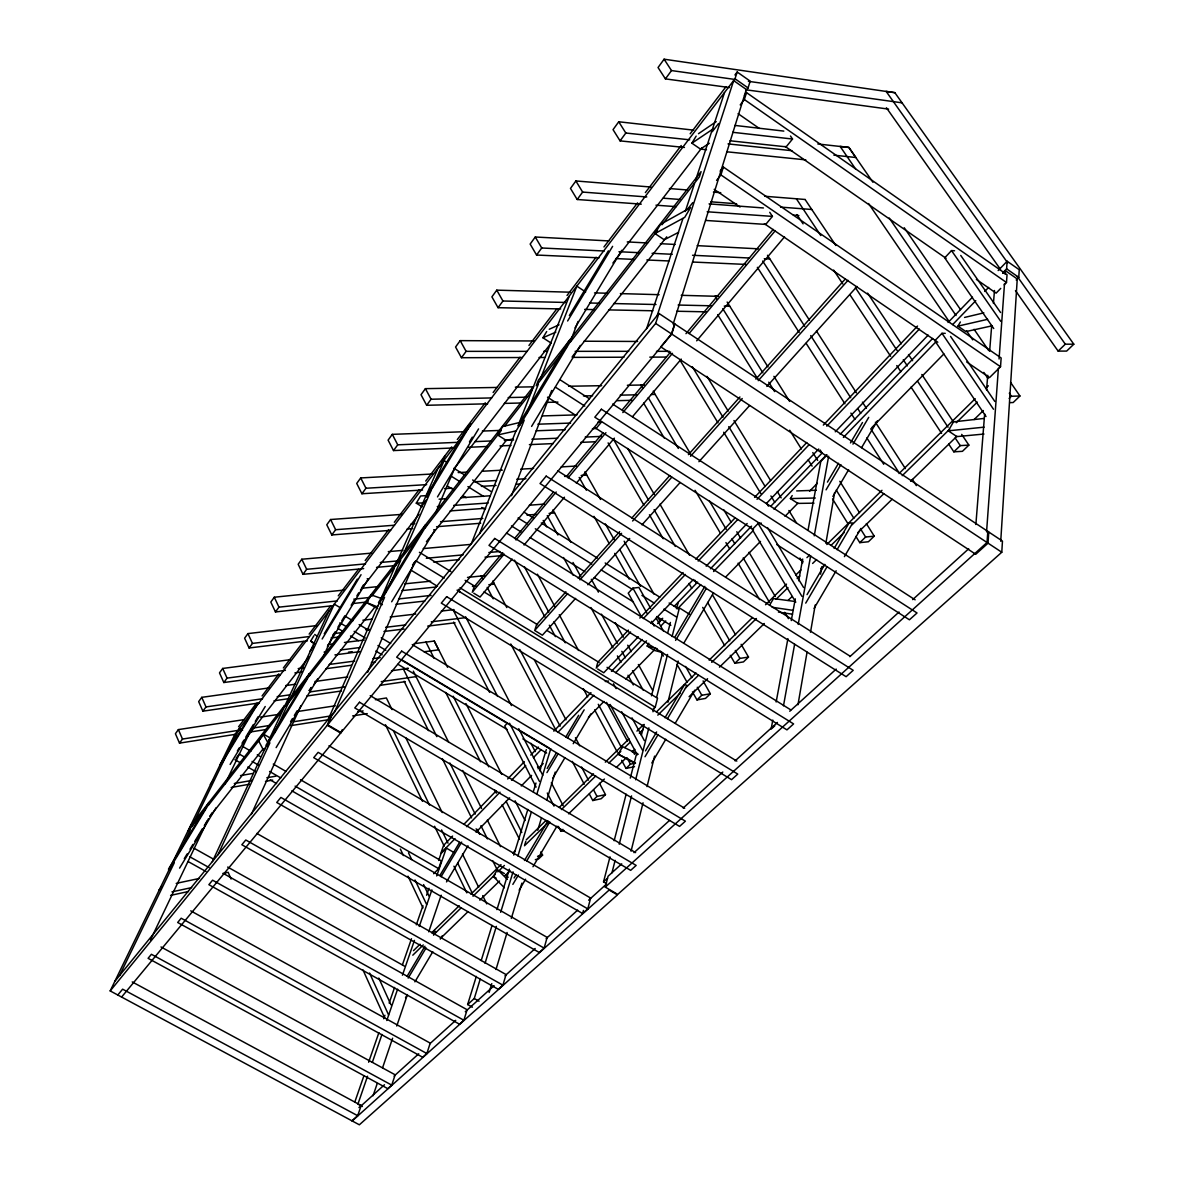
<?xml version="1.0" encoding="UTF-8"?>
<svg xmlns="http://www.w3.org/2000/svg" width="1184" height="1184" viewBox="0 0 1184 1184"><rect width="100%" height="100%" fill="white"/><g stroke="black" fill="none" stroke-linecap="round" stroke-linejoin="round"><path stroke-width="1.5" d="M1000.732 541.266L1017.248 278.95L1005.453 270.707L1002.892 273.356M621.718 863.846L608.058 876.249L605.276 887.112L617.737 894.394L1001.782 552.247L1002.463 541.103L658.881 313.42L332.142 714.485L327.657 724.8L341.022 732.615L671.728 334.051L674.85 324.002M1016.198 280.001L1018.773 277.367L1019.246 269.715L1007.14 261.235L998.156 270.559M988.788 532.104L988.004 543.204L975.734 554.275L660.776 346.868L671.491 333.962L674.614 323.913M966.706 361.978L989.528 377.578L1000.524 366.729L1001.146 357.953L723.365 167.048L720.124 171.162M1004.18 284.87L1006.489 282.502L1007.036 274.732L746.497 92.604L744.44 95.268M986.568 531.882L998.408 368.194M999.074 358.989L1004.52 283.583M1005.186 274.392L1005.453 270.707M987.826 531.394L987.027 542.494L605.276 887.112M1002.744 272.823L1006.607 268.842L1007.14 261.235M975.868 524.497L984.659 413.956M986.553 390.01L987.737 375.269M989.632 351.308L991.689 325.526M993.435 303.415L994.471 290.509M797.972 704.761L807.059 652.147M810.507 632.197L815.214 604.98M820.542 574.136L821.8 566.884M825.87 543.293L834.646 492.5M783.482 705.812L794.612 644.318M798.208 624.427L810.655 555.696M814.252 535.804L828.652 456.225M772.797 720.079L771.124 729.122L774.78 725.807M776.156 701.979L787.908 638.664M791.267 620.579L795.293 598.867M798.652 580.782L802.678 559.07M808.05 530.121L820.808 461.39L826.876 455.115M631.057 851.207L643.045 802.767M647.041 786.62L654.589 756.117M667.909 702.275L678.121 661.012M611.95 872.874L615.132 860.339M619.232 844.236L631.546 795.9M635.645 779.782L648.862 727.864M652.961 711.762L653.879 708.18M656.602 697.435L667.539 654.471M672.098 636.563L679.394 607.925L689.665 614.363M652.754 709.704L655.24 707.248L657.534 698.264L607.066 667.332M676.449 608.709L678.358 602.049L697.628 582.069M606.534 883.619L603.544 881.873L609.997 856.831M614.156 840.729L626.144 794.212M630.288 778.11L636.74 753.054M641.358 735.175L644.126 724.43M651.496 695.807L662.566 652.872M667.643 633.188L670.41 622.458M587.797 908.883L318.141 752.328L313.73 757.671L582.617 913.53L587.797 908.883L590.638 898.064L329.004 745.742M582.617 913.53L583.446 910.437M544.152 948.118L280.904 797.439L276.745 802.471L539.268 952.498L544.152 948.118L547.141 937.373L291.841 790.838M502.904 985.177L245.784 839.989L241.847 844.74L498.286 989.336L502.904 985.177L506.042 974.55L256.824 833.432M596.558 666.607L597.861 662.182L628.393 630.08M489.125 992.444L491.774 983.623M495.992 969.518L507.092 932.504M511.325 918.399L521.907 883.146M537.758 830.25L541.458 817.907M546.742 800.28L555.207 772.072M524.912 844.31L525.814 841.321M472.401 1007.199L467.636 1004.535L474.266 998.526L480.186 979.168M485.04 963.332L496.362 926.376M500.669 912.287L513.057 871.824M517.911 855.988L531.379 811.987M536.781 794.39L550.782 748.643M467.636 1004.535L476.323 976.4M481.207 960.579L492.056 925.429M496.94 909.608L509.401 869.174M513.752 855.114L527.857 809.412M533.274 791.83L535.982 783.038M539.786 770.74L546.298 749.65M463.876 1020.268L212.587 880.186L208.872 884.685L459.496 1024.204L463.876 1020.268L467.118 1009.745L223.702 873.659M716.572 180.412L720.923 174.921L723.365 167.048M740.207 104.888L744.351 99.545L746.497 92.604M745.831 90.842L748.081 87.927L750.182 81.134L737.188 72.032L734.938 74.962M673.163 324.135L746.334 89.466L733.666 80.616L657.164 315.669M426.862 1053.538L181.182 918.222L177.674 922.484L422.718 1057.268L426.862 1053.538L430.206 1043.119L190.742 910.851M327.657 724.8L655.64 323.41L658.881 313.42M441.736 463.21L734.998 78.766L737.188 72.032M646.612 328.619L682.961 218.492M685.27 211.492L694.505 183.535M695.659 180.027L724.504 92.618M391.726 1085.121L151.419 954.289L148.089 958.33L387.79 1088.658L391.726 1085.121L395.16 1074.806L160.994 946.963M535.138 629L536.604 624.649L565.922 591.822M373.064 1095.762L377.208 1083.552M382.55 1067.864L392.614 1038.205M396.758 1025.995L407.414 994.604L405.505 997.712M428.741 931.823L441.173 895.193M352.077 1120.76L357.686 1115.713L361.194 1105.516L132.238 981.921M433.684 873.718L438.642 868.642L441.321 860.872L300.499 779.753M367.543 1076.226L357.923 1104.095L362.378 1106.507M372.353 1062.3L381.973 1034.431M386.783 1020.504L397.617 989.158M402.427 975.216L414.444 940.392M419.254 926.465L431.894 889.894M436.704 875.953L446.324 848.084L453.872 852.45M354.741 1102.215L363.799 1076.123M368.624 1062.211L378.895 1032.655M383.72 1018.743L384.933 1015.265M389.151 1003.085L394.583 987.426M402.427 964.827L411.484 938.734M416.309 924.822L422.954 905.686M426.58 895.252L428.993 888.296M438.642 860.472L441.07 853.516L446.324 848.084M472.742 590.801L474.384 586.509L502.726 552.647M511.518 495.696L551.7 390.483M570.792 340.474L578.044 321.5M479.653 533.54L524.201 420.172M526.91 413.29L538.38 384.09M540.407 378.939L576.845 286.173L585.651 291.974M471.291 543.811L515.898 431.05M519.288 422.51L569.297 296.074M367.647 672.305L414.578 562.222M435.52 513.116L455.011 467.384M121.597 997.046L340.652 733.059L342.28 729.655M384.548 597.343L334.539 712.161L327.761 720.479L377.992 605.631M389.699 585.518L400.725 560.195M403.67 553.431L430.872 490.96M432.352 487.571L444.118 460.561L447.226 462.515M380.937 598.867L394.228 568.468M395.708 565.094L437.814 468.82L444.118 460.561M352.181 1120.952L609.153 890.028L617.456 894.882L359.359 1124.8L110.186 990.919L327.272 725.244L331.772 714.944L114.907 981.255M251.26 814.533L300.914 705.694M323.069 657.135L333.77 633.692M217.974 854.744L269.922 742.812M274.57 732.778L334.288 604.136L340.104 607.629M212.365 861.626L265.201 748.081M268.309 741.406L328.93 611.166M150.501 939.904L208.458 818.706M225.138 783.838L248.951 734.036M110.186 990.919L234.802 734.539L441.499 463.521L444.992 455.722L451.711 446.901M119.614 975.468L174.285 862.766M179.909 851.163L190.358 829.614M191.971 826.299L239.405 728.515L242.587 730.35M983.978 434.04L956.864 436.6L948.28 430.828L953.505 421.874L984.141 418.426M992.296 325.778L965.907 331.594L957.945 326.133L960.372 321.989M807.044 594.634L824.789 564.368M834.143 548.444L849.091 522.958L852.717 523.002L837.058 549.702M805.727 603.115L826.92 566.988M814.059 608.428L836.141 570.762M844.414 556.628L860.975 528.39M814.015 503.156L797.838 503.407L790.409 498.582L792.2 495.548M645.472 750.893L656.632 731.964M665.008 717.756L684.544 684.618L687.075 685.403L667.45 718.703M645.014 756.754L658.097 734.554M651.807 763.014L665.808 739.245M675.146 723.409L694.742 690.139M827.424 482.11L838.509 463.284M850.497 442.905L862.5 422.51M826.077 489.836L840.906 464.631M852.968 444.133L868.73 417.345M832.885 496.481L848.632 469.708M861.582 447.67L877.329 420.897M769.482 605.394L773.492 598.586L794.553 601.413M662.492 652.576L654.101 650.342L647.145 646.035L648.802 643.238M514.122 877.98L516.017 874.798M524.468 860.502L547.985 820.764M512.85 884.404L518.4 875.035M526.702 860.99L549.79 821.962M519.154 890.131L525.607 879.209M532.978 866.732L556.954 826.18M675.117 636.681L704.835 586.391M675.59 640.381L706.374 588.285M635.024 763.428L618.181 754.193L622.606 746.704L638.235 754.252M683.73 643.282L713.538 592.814M446.516 881.917L467.991 845.761M407.118 976.267L424.952 946.223M432.456 933.569L434.336 930.417L435.49 932.06L433.61 935.227M408.169 978.088L426.077 947.925M414.918 981.847L432.796 951.714M440.315 939.03L442.194 935.848M547.156 768.431L556.421 752.817M565.686 737.188L578.665 715.299M546.934 772.604L558.108 753.779M567.402 738.076L584.156 709.838M504.384 887.808L493.358 876.486L497.458 869.544L507.374 879.416M552.78 778.199L564.857 757.819M573.219 743.7L590.875 713.908M439.974 875.346L459.54 842.446M441.084 876.693L461.671 842.09M550.841 342.901L542.923 337.766L546.682 331.535M391.667 601.768L435.016 529.899L433.61 529.825M569.356 315.551L608.369 250.845M497.635 434.957L502.697 426.566L521.463 422.052L516.15 430.872L497.635 434.957L506.175 440.374L513.072 438.983M567.624 320.982L612.616 246.346M574.98 327.924L621.763 250.268M709.334 143.264L700.425 149.066L691.885 143.19L696.148 136.116M531.601 426.403L580.338 345.432M654.989 233.544L660.539 224.324L690.553 207.644L684.692 217.382L654.989 233.544L664.268 239.79L678.565 232.316M237.348 750.996L239.242 747.888M242.069 743.197L243.963 740.089M245.843 736.966L253.406 724.49M255.3 721.367L258.127 716.69M230.125 764.435L265.216 706.508M314.796 644.185L310.667 641.106L313.893 635.778M184.29 858.637L187.161 853.916M190.017 849.18L192.888 844.444M194.798 841.291L202.434 828.667M204.344 825.5L207.215 820.778M210.086 816.042L211.995 812.89M179.583 868.109L216.11 807.754M262.937 733.769L258.63 740.873L263.721 750.626L268.206 743.212L262.937 733.769L270.278 738.032M324.238 633.78L357.302 579.139M322.152 638.99L361.046 574.699M333.252 634.905L335.146 631.782M337.973 627.106L339.867 623.983M341.747 620.86L344.574 616.183M351.189 605.261L354.016 600.584M356.843 595.907L358.737 592.784M361.564 588.108L363.444 584.985M327.42 646.375L368.165 579.006L367.218 578.739M422.17 506.811L416.28 503.17L420.616 495.978L427.646 495.548M290.583 721.678L292.463 718.57M294.342 715.447L297.169 710.785M309.394 690.538L311.288 687.43M276.124 747.622L317.712 678.802M377.696 608.635L366.655 602.612L371.302 594.93L382.136 598.734M469.456 441.869L472.312 437.148M437.503 496.91L478.573 428.889M257.165 703.459L220.268 764.331L220.579 765.293L258.556 702.63M244.037 719.635L178.384 729.596L175.41 733.695L179.509 743.123L236.001 734.243M269.271 687.889L201.754 697.346L198.66 701.609L202.893 711.17L259.414 702.926M290.154 659.71L222.696 668.442L219.484 672.852L223.835 682.532L280.312 674.88M317.253 625.522L247.93 633.603L244.6 638.206L249.099 647.988L307.411 640.855M344.204 590.046L274.288 597.224L270.796 602.049L275.458 611.95L332.452 605.749M371.732 553.106L301.802 559.233L298.161 564.265L303 574.314L363.666 568.601M402.338 514.344L330.588 519.51L326.784 524.778L331.801 534.946L390.616 530.328M432.441 474L360.72 477.936L356.724 483.442L361.934 493.743L422.57 489.998M463.965 431.731L392.289 434.35L388.1 440.137L393.517 450.571L454.108 447.922M497.014 387.449L425.396 388.648L421.016 394.716L426.654 405.283L487.69 403.803M534.117 340.977L460.191 340.637L455.574 347.016L461.449 357.716L522.396 357.524M570.555 292.211L496.762 290.154L491.908 296.858L498.05 307.692L560.698 308.935M608.872 240.929L535.272 237.007L530.151 244.067L536.574 255.034L599.06 257.831M651.067 187.042L575.883 180.96L570.481 188.404L577.185 199.504L641.299 204.136M693.632 130.136L618.744 121.774L613.046 129.648L620.076 140.881L684.441 147.452M1015.472 290.628L1058.141 351.1L1066.651 351.086L1073.814 344.204L894.867 92.707L664.091 59.2L658.052 67.532L665.423 78.884L729.462 87.557M179.509 743.123L182.484 739.053L239.05 730.247M202.893 711.17L206.001 706.922L262.582 698.752M223.835 682.532L227.062 678.121L285.433 670.322M249.099 647.988L252.458 643.4L309.024 636.578M275.458 611.95L278.965 607.155L337.366 600.91M303 574.314L306.671 569.297L365.56 563.865M331.801 534.946L335.634 529.707L394.524 525.208M361.934 493.743L365.96 488.252L426.654 484.641M393.517 450.571L397.735 444.814L458.386 442.313M426.654 405.283L431.08 399.23L491.656 397.928M461.449 357.716L466.096 351.352L527.087 351.352M498.05 307.692L502.934 301.002L565.641 302.453M536.574 255.034L541.724 247.989L604.254 251.008M577.185 199.504L582.632 192.074L646.775 196.944M620.076 140.881L625.818 133.022L689.71 139.816M665.423 78.884L671.506 70.566L735.56 79.535M238.532 726.843L256.469 703.296M262.078 695.94L278.876 673.859M283.361 667.968L303.548 641.476M309.142 634.121L330.44 606.149M338.284 595.848L358.456 569.356M365.19 560.535L388.722 529.618M394.331 522.262L418.988 489.88M425.707 481.044L444.755 456.032M457.305 439.545L485.292 402.797M493.136 392.511L519.998 357.228M528.952 345.462L556.939 308.713M567.018 295.482L596.129 257.254M603.958 246.968L637.554 202.864M645.384 192.578L681.214 145.528M690.168 133.762L725.984 86.728M310.09 651.022L313.686 646.346M422.096 505.553L426.358 500.018M712.294 131.661L718.57 123.506M210.323 784.296L213.401 780.3M246.953 737.129L308.787 657.016M360.513 590.002L418.988 514.256M454.094 468.79L550.96 343.286M612.912 263.04L701.89 147.763M236.03 758.278L239.301 754.075L244.082 756.813M205.202 809.397L188.271 831.05L191.009 825.426L284.56 705.516L281.91 711.214L208.576 805.061M307.204 678.832L285.684 706.374L288.334 700.691L399.156 558.626L396.67 564.324L371.761 596.218M309.468 675.946L368.357 600.569M421.696 532.312L397.824 562.859L400.31 557.161L533.007 387.079L530.787 392.674L504.65 426.136M425.1 527.946L501.246 430.488M566.825 346.557L536.234 385.703L538.439 380.123L701.091 171.636L699.359 176.934L661.974 224.768M570.229 342.206L657.446 230.569M381.396 597.876L385.777 592.311M518.977 423.236L524.305 416.472M687.238 209.642L692.744 202.656M209.997 816.279L263.292 748.658M309.113 690.538L311.392 687.652M313.656 684.752L375.121 606.785M426.432 541.68L506.367 440.27M572.272 356.665L666.725 236.83M412.52 564.931L415.791 560.787L444.148 578.132M158.76 890.368L161.882 886.431M790.483 136.027L792.51 139.031L786.161 146.846L730.025 140.778M117.867 994.915L122.618 989.173L357.686 1115.713M769.733 212.306L772.412 216.391L765.737 224.412L705.96 220.461M514.537 538.528L553.505 491.967M566.485 476.442L603.085 432.708M622.296 409.753L670.632 351.988M685.965 333.681L773.196 229.43M472.194 592.237L504.147 554.112M515.972 539.993L556.214 491.996M568.054 477.892L605.927 432.708M622.814 412.565L672.482 353.32M689.044 333.577L775.357 230.599M512.154 559.085L480.068 597.047L473.763 593.199M524.053 545.025L564.457 497.206M576.356 483.146L614.392 438.154M632.537 416.679L681.229 359.092M696.666 340.829L784.533 236.874M578.132 578.132L619.676 531.631M631.886 517.956L669.759 475.554M688.422 454.641L739.941 396.966M755.88 379.117L845.406 278.876M567.713 593.51L534.65 630.45L542.39 635.201L575.602 598.394M579.953 579.834L621.585 533.318M632.611 521.004L671.802 477.211M690.538 456.269L742.22 398.534M758.204 380.671L848.025 280.312M587.886 584.778L629.696 538.439M641.994 524.808L680.104 482.554M698.93 461.701L749.561 405.579M766.862 386.413L857.024 286.469M506.737 723.764L504.754 725.91L536.1 787.108M650.697 608.384L638.916 587.442L632.922 588.137L628.245 593.169L641.772 617.367M954.541 250.756L951.507 250.579L944.728 257.846L993.731 328.545M639.834 618.048L683.094 572.568M695.807 559.188L735.249 517.719M754.578 497.384L806.778 442.505M823.324 425.1L917.526 326.059M596.129 668.087L630.569 631.96M643.312 618.581L685.403 574.432M698.16 561.053L737.691 519.584M757.035 499.308L809.027 444.77M826.772 426.151L919.332 329.063M638.324 636.77L603.751 672.749L597.654 669.019M651.126 623.45L693.38 579.479M706.182 566.144L747.148 523.506M766.551 503.318L818.721 449.017M835.268 431.79L928.167 335.102M452.569 836.082L443.6 845.376L440.877 853.22L455.011 838.612M464.098 824.123L496.14 790.927M507.67 778.968L524.334 761.712M530.743 755.066L538.424 747.089M553.801 731.15L590.964 692.64M611.462 671.387L642.216 639.508M657.594 623.568L662.714 618.255M674.244 606.312L678.092 602.316M710.459 568.764L751.559 526.155M770.828 506.19L822.199 452.939M840.181 434.306L932.652 338.446M948.073 322.477L972.464 297.184M761.371 523.165L758.115 523.461L752.269 529.514L795.781 602.212M945.246 333.34L941.99 333.311L934.827 340.726L986.02 416.516M466.585 826.669L499.988 792.155M511.562 780.212L525.696 765.604M533.407 757.642L541.118 749.679M557.827 732.422L593.806 695.26M615.65 672.69L646.494 640.825M660.628 626.232L665.763 620.919M677.603 608.694L700.736 584.792M713.582 571.517L753.424 530.373M773.981 509.135L826.684 454.7M843.378 437.444L935.922 341.85M952.632 324.594L975.764 300.706M984.748 291.412L988.61 287.431M1000.732 288.408L996.114 293.144L976.386 279.424M476.057 832.189L509.653 797.853M521.271 785.969L531.601 775.402M538.069 768.801L543.234 763.517M588.448 717.297L603.958 701.446M625.907 678.994L654.338 649.942M725.644 577.037L760.513 541.399M785.036 516.313L797.957 503.111M809.575 491.227L817.33 483.309M871.557 427.868L943.885 353.927M806.94 557.649L809.501 555.118M413.497 950.634L420.039 944.21M431.79 932.666L459.214 905.716M470.966 894.172L501.01 864.646M512.761 853.102L515.38 850.541M526.273 839.826L546.031 820.408M559.203 807.473L593.45 773.818M605.305 762.17L629.015 738.86M636.933 731.105L643.519 724.623M656.691 711.688L696.029 673.03M709.142 660.139L752.417 617.619M765.53 604.743L786.502 584.126M795.692 575.098L800.932 569.948M826.832 544.507L881.976 490.309M899.041 473.541L975.202 398.712M985.71 388.396L988.329 385.806M412.802 955.192L423.265 944.936M435.046 933.392L461.212 907.758M472.978 896.229L495.223 874.428M497.842 871.868L504.384 865.46M524.453 845.79L548.222 822.51M561.423 809.575L595.744 775.949M608.946 763.014L620.83 751.366M624.797 747.489L630.08 742.309M639.316 733.251L643.282 729.374M657.786 715.151L680.149 693.247M685.403 688.096L698.56 675.22M711.702 662.33L756.413 618.522M776.142 599.193L787.967 587.604M797.172 578.591L799.807 576.001M812.609 563.466L816.575 559.588M831.064 545.38L844.236 532.474M852.14 524.734L883.767 493.743M902.223 475.672L949.657 429.2M956.243 422.747L977.318 402.086M440.433 938.468L468.02 911.65M479.831 900.151L499.544 881M504.798 875.894L510.052 870.788M568.616 813.837L604.402 779.042M616.331 767.439L625.596 758.426M632.226 751.973L634.876 749.398M689.103 696.68L707.573 678.713M719.458 667.154L764.331 623.524M788.085 600.421L792.037 596.573M820.734 568.675L824.7 564.827M857.749 532.682L892.129 499.263M910.644 481.266L956.909 436.26M974.106 419.55L983.356 410.552M558.389 826.417L560.89 831.331L562.933 829.362M589.351 794.02L592.77 800.547L597.002 796.447L605.468 794.627L599.459 783.246M621.659 760.306L626.01 768.431L630.436 764.168L635.527 763.132M692.433 691.87L696.962 699.922L701.786 695.26L710.356 693.765L703.089 680.918M730.276 655.314L734.864 663.306L739.911 658.422L748.51 657.061L741.125 644.318M855.884 536.411L859.776 542.657L865.608 537.033L874.236 536.145L866.362 523.609M948.739 444.133L953.83 451.829L960.268 445.613L968.867 445.125L961.704 434.38M1009.123 398.431L1011.388 396.24L1019.942 396.004L1010.559 382.358M1058.141 351.1L1065.304 344.174L1073.814 344.204M540.896 851.829L542.568 855.114L538.661 858.888L535.316 859.673M605.468 794.627L601.22 798.712L592.77 800.547M710.356 693.765L705.516 698.412L696.962 699.922M748.51 657.061L743.448 661.915L734.864 663.306M874.236 536.145L868.405 541.754L859.776 542.657M968.867 445.125L962.429 451.326L953.83 451.829M1019.942 396.004L1013.164 402.53L1009.73 402.634M634.017 852.672L669.522 820.423M683.183 808.021L722.802 772.042M735.101 760.883L777.444 722.432M789.743 711.258L836.185 669.093M849.846 656.691L899.026 612.024M912.686 599.622L968.704 548.769M603.544 881.873L607.51 878.262M358.944 1107.543L361.194 1105.516M361.179 1105.812L384.474 1084.751M394.065 1076.078L418.722 1053.79M429.688 1043.888L455.722 1020.356M465.312 1011.684L494.083 985.665M505.05 975.764L535.183 948.517M546.15 938.601L577.659 910.126M588.626 900.21L606.43 884.108M698.486 133.703L716.216 121.626M691.885 143.19L713.863 128.434M549.258 329.241L559.04 324.816M542.923 337.766L555.829 332.127M964.56 317.445L983.845 312.857M537.551 856.313L542.568 855.114M957.945 326.133L987.604 319.325M560.89 831.331L564.25 830.561M171.946 891.863L191.66 887.6M170.585 895.385L188.493 891.493M176.209 883.382L199.504 878.41M222.799 873.452L228.172 872.312L231.087 879.076M626.01 768.431L634.506 766.699M231.176 787.493L249.247 784.267M265.497 781.366L272.72 780.078M234.299 783.527L252.384 780.33M266.844 777.755L275.887 776.156M240.515 775.579L253.169 773.374M605.29 681.525L608.487 681.007M253.642 727.968L270.07 725.407M293.795 721.707L330.277 716.024M357.657 711.762L363.118 710.918M250.579 731.949L266.977 729.374M290.672 725.659L328.945 719.635M352.64 715.906L367.218 713.612M260.45 717.149L278.699 714.381M296.932 711.614L335.235 705.797M375.358 699.714L386.384 697.968L392.052 709.601M273.992 700.795L288.585 698.678M306.819 696.014L341.451 690.968M379.753 685.388L405.268 681.658M277.189 696.651L289.962 694.801M310.045 691.915L344.736 686.912M381.233 681.644L415.924 676.641M408.362 668.324L403.389 669.019L436.852 736.64M285.684 685.58L294.816 684.308M314.885 681.496L347.726 676.893M391.519 670.751L407.947 668.457M294.89 672.912L302.172 671.92M325.866 668.723L351.367 665.26M371.406 662.552L375.047 662.063M298.19 668.605L303.666 667.88M329.196 664.461L354.741 661.057M372.975 658.615L380.271 657.638M424.05 651.777L438.642 649.838L434.188 641.047L414.134 643.652M348.496 652.147L352.151 651.674M334.939 654.885L360.217 651.6M324.105 652.118L327.731 651.659M340.385 650.031L360.262 647.485M328.146 644.54L333.577 643.859M344.426 642.498L364.302 640.011M331.106 637.954L338.402 637.051M383.956 631.472L404.01 629.015M427.69 626.114L455.041 622.769M334.569 633.484L341.865 632.611M365.575 629.74L369.23 629.296M385.644 627.313L405.712 624.886M431.257 621.807L465.934 617.619M362.852 620.209L371.968 619.143M390.202 617.027L415.747 614.052M441.277 611.077L454.049 609.582M396.004 604.269L424.849 601.058M352.669 603.559L365.545 602.153M398.608 598.941L431.094 595.404M353.794 599.163L370.222 597.402M472.416 586.465L476.057 586.08M488.829 584.718L494.305 584.126L492.722 581.122M402.027 590.594L436.304 586.983M948.28 430.828L984.096 427.158M484.567 575.572L481.178 575.927L482.894 579.198M362.6 588.167L379.161 586.465M404.928 583.816L430.68 581.181M467.488 577.407L484.049 575.705M376.542 567.388L394.923 565.656M433.536 562.015L459.274 559.588M485.011 557.161L501.557 555.607M380.286 562.504L398.697 560.816M426.299 558.271L463.107 554.867M488.874 552.499L499.914 551.478M388.293 551.64L403.019 550.353M423.25 548.577L471.099 544.374M407.163 529.026L412.683 528.597M436.57 526.717L480.689 523.254M411.085 523.935L414.755 523.654M440.522 521.685L482.835 518.444M526.998 515.07L536.204 514.374M549.08 513.382L554.6 512.968M450.172 510.911L485.647 508.262M529.292 505.228L544.462 504.058M437.296 506.545L440.922 506.293M453.65 505.405L488.178 503.008M439.072 499.174L446.338 498.686M460.887 497.724L489.954 495.8M444.622 488.637L451.977 488.178M481.37 486.372L496.066 485.455M516.283 484.212L519.954 483.99M474.473 481.799L496.54 480.482M516.772 479.283L525.977 478.736M564.59 476.442L568.276 476.22M581.152 475.45L586.672 475.124L584.911 472.016M458.193 472.579L467.384 472.076M482.095 471.262L502.327 470.152M520.723 469.145L533.599 468.435M561.186 466.925L576.312 466.022M468.805 447.286L487.172 446.472M500.018 445.924L511.029 445.436M529.396 444.636L553.268 443.586M580.811 442.387L595.493 441.75M474.932 441.632L491.464 440.951M504.34 440.418L513.53 440.034M531.897 439.279L557.634 438.213M585.207 437.074L601.738 436.393M416.28 503.17L423.206 502.904M482.347 431.065L500.714 430.399M536.145 430.784L565.197 429.703M592.429 428.682L596.055 428.549L601.472 422.022L597.846 422.14M796.669 490.931L816.368 490.25M537.876 424.198L570.584 423.073M542.479 415.924L577.008 414.859M504.325 403.404L520.975 403.004M546.86 402.368L557.96 402.101M617.145 400.68L631.93 400.31M790.409 498.582L815.317 498.005M508.188 397.572L526.54 397.173M583.46 395.959L592.636 395.752M620.179 395.16L636.696 394.805M651.378 394.494L655.048 394.405M644.244 384.904L640.751 384.963L642.631 388.145M515.366 387.138L533.732 386.828M568.616 386.25L601.664 385.688M627.357 385.259L643.889 384.978M539.001 357.479L544.551 357.464M572.242 357.376L623.953 357.213M649.794 357.139L666.414 357.08M543.722 351.337L547.422 351.337M575.143 351.337L628.734 351.322M656.454 351.322L669.389 351.322M584.023 341.214L637.628 341.466M584.659 309.409L593.865 309.601M608.606 309.897L652.843 310.77M676.804 311.244L706.286 311.836M589.617 303L598.838 303.208M613.593 303.548L656.01 304.525M678.136 305.043L711.332 305.798M724.238 306.094L729.773 306.227M718.466 296.281L714.958 296.178L716.912 299.3M594.531 292.892L607.451 293.247M620.357 293.602L659.103 294.683M681.229 295.304L718.126 296.34M615.606 258.571L633.988 259.4M646.849 259.977L668.901 260.968M692.803 262.034L746.098 264.432M618.966 251.718L639.197 252.695M652.073 253.317L672.305 254.294M692.536 255.27L749.561 258.023M764.272 258.734L769.792 259M627.268 241.906L647.515 242.986M660.391 243.667L675.117 244.452M697.184 245.636L758.219 248.818M655.966 205.187L676.108 206.652M793.354 215.118L798.86 215.518M707.174 211.773L772.412 216.391M709.053 203.885L763.443 207.955M663.277 198.202L679.779 199.445M710.933 201.813L736.596 203.766M780.582 207.111L811.75 209.479M669.404 188.537L687.741 190.017M713.419 192.104L720.76 192.696M764.775 196.263L805.194 199.474M700.987 149.154L706.508 149.717M726.739 151.789L805.816 159.87M728.027 143.9L791.918 150.694M833.891 155.163L855.795 157.487L848.884 147.438L840.122 146.402L855.78 169.253M732.733 132.297L792.51 139.031M817.833 143.974L848.884 147.438L872.934 182.247M734.894 125.415L783.823 131.098M745.92 89.792L888.622 109.12M748.377 81.326L902.09 102.845M894.941 92.648L886.106 91.36L1007.702 262.907M772.175 607.274L793.102 610.367M778.421 612.069L792.525 614.244M647.145 646.035L657.105 648.64M366.655 602.612L377.282 606.785L426.817 524.852L425.456 524.793L378.48 602.597L382.388 604.684M618.181 754.193L635.216 762.777M193.924 848.173L213.194 858.962M227.654 867.058L404.306 966.026M189.795 856.787L209.168 867.606M188.271 861.626L205.986 871.513M474.266 998.526L479.046 1001.205M252.059 761.401L258.438 765.071M269.597 771.48L280.756 777.903M295.112 786.146L438.642 868.642M234.935 759.684L241.358 763.369M247.767 767.04L255.774 771.642M270.204 779.916L276.612 783.601M493.358 876.486L496.126 878.084M242.883 746.571L250.875 751.189M257.283 754.874L260.48 756.709M273.282 764.094L286.084 771.465M500.24 871.158L504.399 873.555M327.272 725.244L340.652 733.059M370.237 695.659L635.63 852.613M310.667 641.106L314.796 643.563M337.869 628.393L342.62 631.22M350.523 635.941L358.426 640.662M375.831 651.052L382.151 654.841M397.972 664.283L507.078 729.462M522.884 738.905L546.608 753.068M344.958 616.08L352.847 620.801M359.152 624.59L368.624 630.258M381.233 637.821L390.705 643.489M339.897 622.799L346.231 626.588M354.149 631.338L365.249 637.969M377.933 645.546L385.851 650.297M401.702 659.769L507.892 723.291M520.56 730.883L549.095 747.948M412.269 644.584L684.678 808.258M459.91 587.767L655.24 707.248M457.054 590.15L736.833 761.105M410.804 570.037L437.488 586.317M419.402 552.306L450.941 571.635M465.134 580.338L474.606 586.139M484.064 591.941L537.684 624.797M547.141 630.598L599.178 662.507M506.5 533.007L790.794 709.882M450.66 475.85L460.058 481.725M467.902 486.624L483.575 496.436M518.074 517.985L527.487 523.861M535.316 528.76L591.763 564.043M601.176 569.918L632.537 589.514M641.935 595.404L654.486 603.233M663.898 609.124L676.434 616.953M447.419 486.017L453.679 489.91M463.048 495.756L466.17 497.709M481.799 507.448L484.922 509.401M511.473 525.948L520.856 531.794M530.225 537.64L584.911 571.724M594.279 577.57L633.336 601.916M656.78 616.538L670.84 625.3M453.901 468.257L464.809 475.095M472.608 479.979L491.33 491.7M524.083 512.198L533.436 518.059M541.236 522.943L597.387 558.108M605.187 562.992L659.784 597.165M669.138 603.026L678.491 608.887M557.679 470.788L850.142 656.232M537.492 766.966L540.6 768.949M547.496 397.188L575.38 415.11M595.508 428.06L753.512 529.588M776.748 544.522L803.078 561.438M560.15 379.842L589.514 398.816M555.429 387.168L584.807 406.097M612.631 404.055L915.143 599.829M655.64 323.41L1001.782 552.247M714.189 189.366L740.044 207.037M764.39 223.687L937.802 342.22M720.923 174.921L1000.524 366.729M314.707 634.446L317.519 636.385M738.076 113.664L759.329 128.449M785.125 146.402L946.031 258.304M734.998 78.766L748.081 87.927M1006.607 268.842L1018.773 277.367M744.351 99.545L1006.489 282.502M476.086 828.874L477.33 830.043M505.657 874.813L508.188 877.3M1017.308 276.449L1065.304 344.174M886.402 107.744L1000.539 269.464M960.742 255.433L1000.554 312.502M951.507 250.579L1000.806 321.397M904.221 227.728L960.52 309.601M974.077 329.3L988.67 350.523M889.199 218.004L956.036 315.492M966.484 330.736L972.745 339.867M1009.301 393.192L1011.388 396.24M868.582 203.544L949.568 322.181M983.83 372.383L987.989 378.466M950.56 336.404L994.826 401.465M941.99 333.311L993.524 409.25M805.12 199.534L835.889 245.532M867.591 293.129L901.35 343.789M908.513 354.549L912.612 360.691M921.818 374.499L953.52 422.096M796.358 198.749L820.793 235.557M855.41 287.682L897.146 350.538M903.259 359.744L907.329 365.871M917.511 381.204L948.058 427.202M955.177 437.947L960.268 445.613M796.95 214.615L803.063 223.85M833.625 270.07L842.786 283.923M849.92 294.712L890.664 356.325M896.776 365.575L900.861 371.732M911.044 387.138L941.606 433.344M664.091 59.2L671.506 70.566M767.498 255.27L809.456 320.198M816.457 331.017L856.417 392.851M862.411 402.131L866.407 408.317M875.405 422.229L905.375 468.598M912.361 479.416L916.357 485.603M762.688 261.042L804.706 326.281M810.714 335.605L850.719 397.735M857.719 408.598L860.724 413.26M870.728 428.8L898.745 472.283M757.375 267.332L799.17 332.467M806.126 343.316L844.932 403.803M850.896 413.098L854.878 419.299M866.821 437.917L883.738 464.276M618.744 121.774L625.818 133.022M727.154 302.053L768.002 366.936M773.907 376.334L789.639 401.406M820.127 449.979L822.096 453.102M839.811 481.311L859.48 512.642M722.773 308.698L762.881 372.812M768.756 382.195L774.632 391.578M812.786 452.584L817.67 460.398M836.259 490.117L853.871 518.266M860.724 529.218L865.608 537.033M717.711 314.692L757.612 378.702M789.713 430.236L801.39 448.973M808.213 459.91L812.106 466.156M832.53 498.938L848.099 523.92M706.966 376.349L728.175 411.07M733.947 420.542L770.577 480.526M777.311 491.567L781.174 497.887M788.884 510.511L796.595 523.136M692.344 366.788L723.01 417.197M728.752 426.64L765.16 486.506M770.917 495.963L774.75 502.253M575.883 180.96L582.632 192.074M679.838 359.906L717.963 422.821M723.69 432.249L760.853 493.595M766.581 503.022L768.49 506.175M799.94 558.064L802.796 562.785M767.484 527.605L803.61 587.575M758.115 523.461L801.894 596.307M653.228 391.134L690.79 454.33M723.661 509.623L731.179 522.262M736.803 531.749L740.562 538.069M749.013 552.292L775.313 596.529M784.696 612.32L788.455 618.64M648.27 397.661L678.343 448.455M709.364 500.832L726.28 529.396M731.919 538.912L734.731 543.678M743.197 557.96L769.511 602.404M643.652 403.137L664.209 437.991M695.067 490.294L720.316 533.066M725.925 542.583L729.67 548.917M738.091 563.17L759.595 599.622M535.272 237.007L541.724 247.989M627.668 448.455L654.412 494.631M659.947 504.192L689.473 555.148M712.531 594.96L735.59 634.772M613.46 439.264L648.536 500.062M654.071 509.653L675.309 546.446M694.682 580.042L696.532 583.238M707.618 602.434L729.758 640.825M735.308 650.43L739.911 658.422M608.102 442.905L643.933 505.198M649.439 514.774L663.218 538.735M688.94 583.446L691.693 588.241M702.719 607.407L724.756 645.739M496.762 290.154L502.934 301.002M585.118 472.164L600.554 499.456M624.146 541.206L654.086 594.205M579.168 477.433L586.391 490.235M605.32 523.876L614.333 539.889M619.735 549.509L640.485 586.346M657.608 616.775L660.317 621.57M685.551 666.429L691.87 677.633M697.272 687.253L701.786 695.26M656.128 618.048L663.38 630.939M593.954 516.342L609.316 543.722M614.733 553.372L629.192 579.139M677.085 664.49L687.016 682.206M632.922 588.137L647.086 613.386M651.511 621.289L654.175 626.025M660.702 651.244L663.41 656.084M460.191 340.637L466.096 351.352M552.913 509.904L570.91 542.287M591.319 579.287L598.423 592.148M615.28 622.71L623.272 637.184M627.712 645.221L631.264 651.659M638.354 664.52L652.562 690.257M547.245 515.617L557.901 535.005M572.997 562.459L580.989 577.008M601.398 614.156L617.382 643.238M621.822 651.304L625.374 657.771M632.478 670.692L643.134 690.08M543.175 520.427L546.712 526.88M563.51 557.516L573.219 575.261M590.89 607.51L612.986 647.84M617.412 655.906L620.949 662.344M628.008 675.25L633.307 684.929M613.46 683.745L616.109 688.614M631.99 717.859L644.348 740.592M621.689 711.806L642.424 750.079M610.086 704.436L637.303 754.859M537.403 574.181L554.911 606.637M559.277 614.748L578.532 650.46M606.548 702.393L627.55 741.347M632.804 751.085L634.55 754.326M524.408 566.736L548.74 612.054M553.949 621.763L565.256 642.794M598.275 704.288L621.748 747.977M626.958 757.686L630.436 764.168M425.396 388.648L431.08 399.23M514.463 560.136L544.966 617.086M549.317 625.226L555.429 636.622M583.312 688.688L587.664 696.828M594.634 709.852L617.293 752.166M493.077 581.566L506.811 607.584M534.265 659.636L565.996 719.813M575.439 737.706L579.731 745.831M487.186 587.368L493.195 598.793M519.791 649.439L560.121 726.206M581.566 767.04L588.433 780.108M593.584 789.906L597.002 796.447M510.778 643.978L556.036 730.41M572.272 761.401L584.23 784.237M392.289 434.35L397.735 444.814M458.445 589.306L459.969 592.252M465.667 616.864L511.458 705.575M530.965 743.36L535.212 751.574M551.315 782.787L563.199 805.786M518.74 728.663L542.775 775.313M453.013 609.642L497.62 696.414M547.289 793.014L554.023 806.112M509.564 723.246L539.401 781.322M453.62 622.088L489.658 692.374M360.72 477.936L365.96 488.252M434.276 640.973L447.611 667.332M465.934 703.562L501.75 774.395M515.084 800.754L525.074 820.527M425.929 642.054L434.188 658.467M453.206 696.222L488.74 766.818M506.101 801.287L521.804 832.47M445.702 692.418L480.541 761.771M494.646 789.846L496.303 793.162M502.105 804.72L519.524 839.397M413.334 671.165L448.706 742.353M462.692 770.488L481.607 808.554M487.364 820.142L500.521 846.619M330.588 519.51L335.634 529.707M449.905 763.029L475.198 814.148M480.911 825.692L487.438 838.894M404.114 681.244L428.504 730.632M442.313 758.633L471.572 817.907M477.256 829.436L479.698 834.365M492.707 860.709L496.762 868.952M405.816 737.824L442.239 812.564M462.485 854.093L478.662 887.304M482.717 895.607L486.757 903.91M393.414 730.661L429.54 805.105M441.588 829.925L448.011 843.156M457.646 863.018L472.09 892.795M385.422 724.697L422.496 801.287M434.587 826.269L444.252 846.249M453.931 866.214L466.822 892.854M301.802 559.233L306.671 569.297M408.524 852.88L411.692 859.554M423.576 884.566L429.126 896.244M400.355 849.046L403.448 855.558M415.022 879.993L426.595 904.413M408.006 876.175L422.999 907.906M274.288 597.224L278.965 607.155M247.93 633.603L252.458 643.4M378.791 978.058L390.942 1004.772M369.571 973.041L388.574 1014.91M362.985 969.918L384.918 1018.388M222.696 668.442L227.062 678.121M201.754 697.346L206.001 706.922M178.384 729.596L182.484 739.053M569.178 340.563L517.822 425.826L519.82 425.367L571.458 339.645L569.178 340.563M208.754 802.574L168.587 868.893L168.69 870.329L209.02 803.744L208.754 802.574M309.35 673.607L266 745.298L266.563 746.32L310.09 674.318L309.35 673.607M469.486 424.464L425.663 496.969L426.95 496.895L470.966 424.064L469.486 424.464M359.492 702.245L354.786 707.943L630.672 870.344L636.163 865.415L359.492 702.245M401.672 651.141L396.67 657.209L679.557 826.402L685.388 821.163L401.672 651.141M446.649 596.662L441.306 603.13L731.549 779.679L737.765 774.084L446.649 596.662M494.705 538.454L488.992 545.38L786.96 729.877L793.591 723.912L494.705 538.454M546.164 476.116L540.037 483.546L846.116 676.7L853.205 670.322L546.164 476.116M601.398 409.22L594.812 417.197L909.416 619.794L917.023 612.972L601.398 409.22"/></g></svg>
